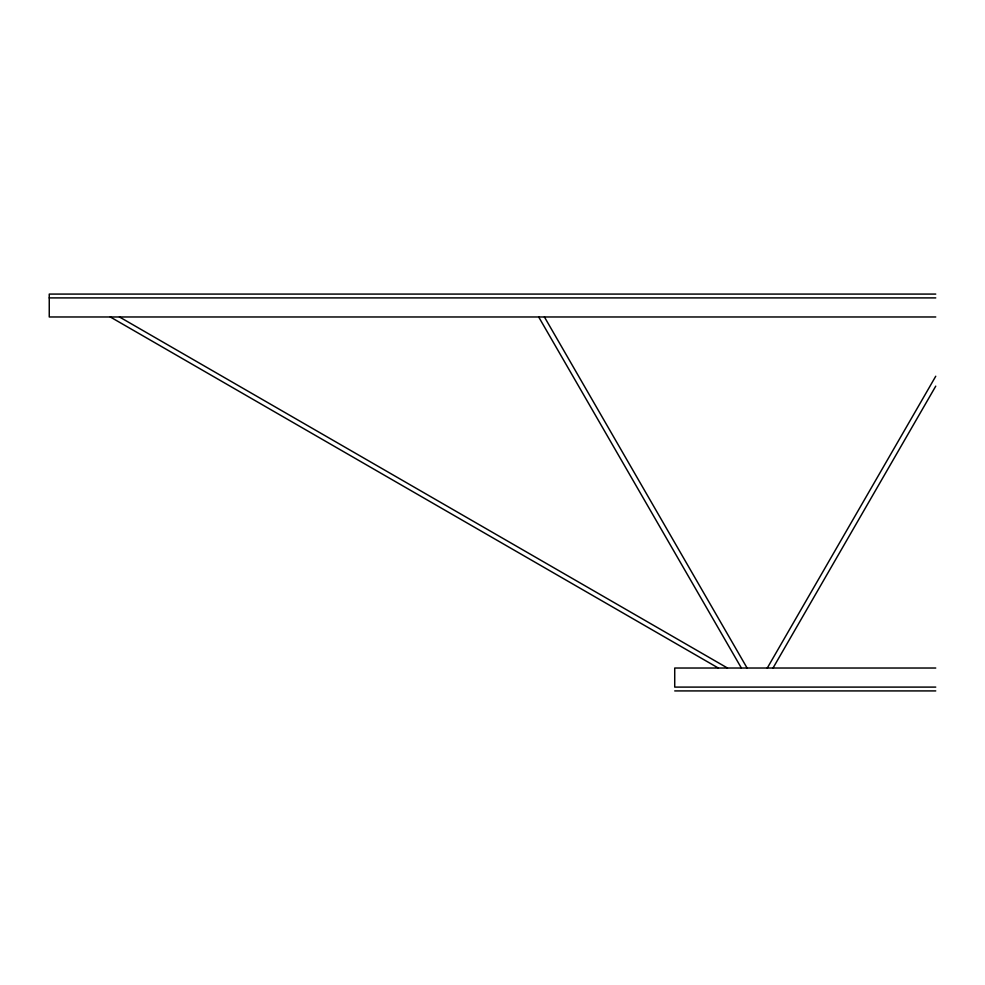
<?xml version="1.0" encoding="UTF-8"?>
<svg xmlns="http://www.w3.org/2000/svg" width="985" height="985" viewBox="0 0 985 985"><rect width="100%" height="100%" fill="white"/><g stroke="black" fill="none" stroke-linecap="round" stroke-linejoin="round"><path stroke-width="1.48" d="M767.29 668.027L935.75 376.233M773.016 668.027L935.75 386.145M935.75 294.084L49.25 294.084L49.25 316.973L935.75 316.973M49.25 297.901L935.75 297.901M935.75 668.027L674.725 668.027L674.725 687.099L935.75 687.099M674.725 690.916L935.75 690.916M119.456 316.973L727.484 668.027M110.295 316.973L718.324 668.027M544.422 316.973L747.098 668.027M538.697 316.973L741.373 668.027"/></g></svg>
